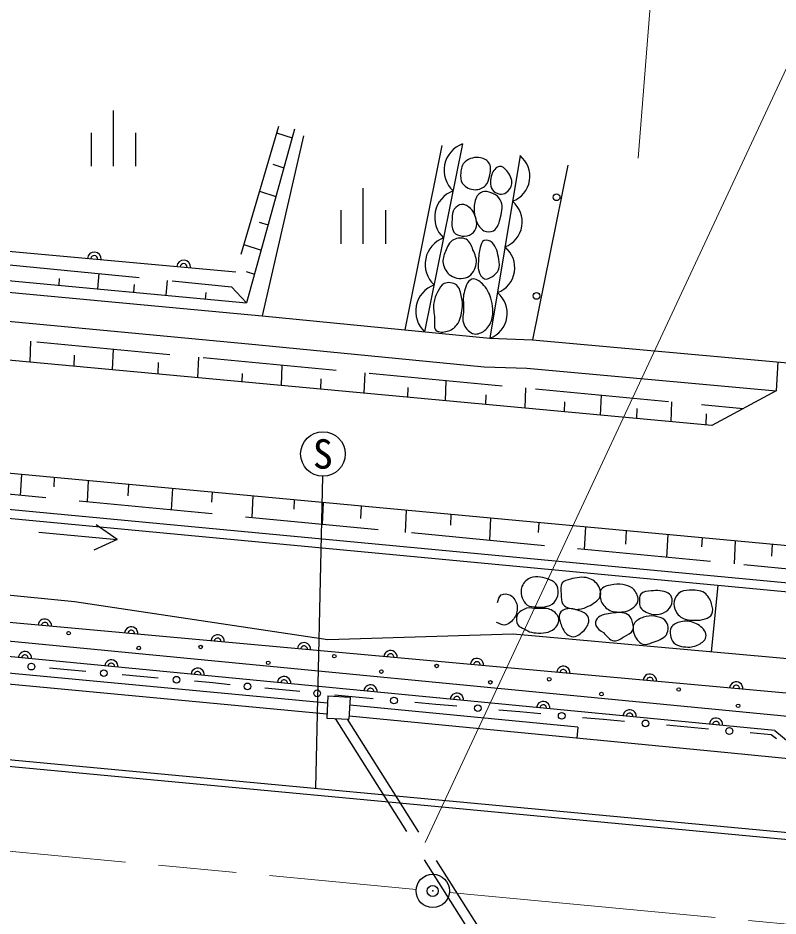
# Model space of a CAD drawing. Units: millimetres, scale not verified. Extents: x 40000 to 680000, y 20000 to 380000.
# Drawn here: x 248935 to 283091, y 280286 to 320629 of the extents above; entities that cross this region are included whole.
import ezdxf
from ezdxf.enums import TextEntityAlignment as Align

# ---------------------------------------------------------------- set-up
doc = ezdxf.new("R2010")
doc.units = ezdxf.units.MM
doc.header["$LTSCALE"] = 1000
doc.header["$PDMODE"] = 32
doc.header["$PDSIZE"] = 500
doc.linetypes.add('CHAIN', pattern=[18.5, 12, -1.5, 3.5, -1.5])
doc.linetypes.add('DASHED', pattern=[7.5, 6, -1.5])
for name, color, linetype, lineweight in [('M-BGD', 7, 'Continuous', 25), ('M-BGD-EXST', 7, 'Continuous', 25), ('M-BMK', 2, 'CHAIN', 13), ('M-BMK-SRVR', 3, 'Continuous', 25), ('M-STR-HTXT', 7, 'Continuous', 13)]:
    doc.layers.add(name, color=color, linetype=linetype, lineweight=lineweight)
doc.styles.add('ＭＳ ゴシック', font='')
doc.styles.get('ＭＳ ゴシック').set_extended_font_data('MS Gothic')

msp = doc.modelspace()

# ---------------------------------------------------------------- linework, layer by layer
at = {"layer": 'M-BGD'}
for p, q in [((185796, 315828), (258732, 309227)), ((261358, 315638), (259212, 307826)), ((261770, 315329), (259903, 307243)), ((260556, 315476), (261251, 315246)), ((184983, 314835), (259212, 307826)), ((267984, 314904), (266313, 306614)), ((268910, 314970), (267208, 306526)), ((271498, 314447), (270144, 306238)), ((260388, 314065), (260881, 313901)), ((273645, 314023), (272063, 306172)), ((189380, 313831), (259903, 307243)), ((259788, 312846), (260524, 312602)), ((189312, 312533), (259608, 305966)), ((251476, 294404), (68291, 312171)), ((259771, 311463), (260175, 311329)), ((280109, 302322), (189962, 310705)), ((259089, 310452), (259863, 310195)), ((283686, 289238), (68098, 310019)), ((282943, 288626), (68032, 309290)), ((252570, 309144), (252507, 308459)), ((259183, 309244), (259567, 309116)), ((250793, 308919), (250766, 308624)), ((254160, 308653), (254128, 308306)), ((255646, 308838), (255584, 308169)), ((257381, 308289), (257354, 308001)), ((258534, 308550), (259212, 307826)), ((287270, 294879), (153547, 307527)), ((287233, 294481), (153513, 307128)), ((259903, 307243), (270144, 306238)), ((270144, 306238), (272063, 306172)), ((249500, 306103), (249462, 305172)), ((259608, 305966), (269886, 304958)), ((272063, 306172), (288023, 304734)), ((251459, 305486), (251439, 304988)), ((253210, 305754), (253173, 304827)), ((255237, 305147), (255217, 304637)), ((257048, 305392), (257010, 304470)), ((260797, 305039), (260760, 304121)), ((283080, 305180), (283006, 303882)), ((259016, 304662), (259000, 304285)), ((264516, 304688), (264479, 303775)), ((269886, 304958), (271805, 304892)), ((271805, 304892), (283006, 303882)), ((262551, 304420), (262533, 303956)), ((268166, 304344), (268129, 303436)), ((266451, 304033), (266433, 303594)), ((271741, 304008), (271705, 303103)), ((283006, 303882), (280109, 302322)), ((269962, 303694), (269945, 303267)), ((275137, 303688), (275100, 302788)), ((278305, 303389), (278269, 302493)), ((273498, 303379), (273481, 302938)), ((276744, 303088), (276725, 302637)), ((279868, 302846), (279848, 302346)), ((249091, 300123), (249038, 299178)), ((250568, 299985), (250545, 299572)), ((252093, 299843), (252040, 298891)), ((253898, 299676), (253869, 299156)), ((255877, 299492), (255824, 298528)), ((262844, 289855), (162934, 299212)), ((257657, 299326), (257632, 298879)), ((259494, 299155), (259439, 298182)), ((261350, 298983), (261326, 298556)), ((262820, 289356), (162891, 298714)), ((262655, 298861), (262601, 297879)), ((264358, 298703), (264327, 298141)), ((266385, 298514), (266330, 297522)), ((268394, 298328), (268367, 297840)), ((270176, 298162), (270120, 297159)), ((272339, 297961), (272315, 297517)), ((274435, 297766), (274378, 296751)), ((276273, 297595), (276239, 296986)), ((278133, 297422), (278075, 296397)), ((279679, 297278), (279656, 296871)), ((281169, 297140), (281112, 296106)), ((282825, 296986), (282795, 296455)), ((280392, 295128), (280088, 292151)), ((168493, 294533), (267182, 285267)), ((168521, 294832), (267210, 285566)), ((262861, 292696), (251476, 294404)), ((271193, 292955), (262861, 292696)), ((284746, 291730), (271193, 292955)), ((251167, 291342), (250352, 291416)), ((251982, 291269), (251167, 291342)), ((254427, 291049), (253612, 291122)), ((255242, 290976), (254427, 291049)), ((257687, 290756), (256872, 290829)), ((258470, 290678), (257687, 290756)), ((260818, 290445), (260035, 290523)), ((261601, 290368), (260818, 290445)), ((262860, 290173), (262811, 289174)), ((262860, 290173), (263859, 290123)), ((263949, 290135), (263166, 290212)), ((263859, 290123), (263809, 289124)), ((264891, 290049), (263949, 290135)), ((274098, 288773), (263841, 289760)), ((267716, 289793), (266775, 289879)), ((268658, 289708), (267716, 289793)), ((271484, 289452), (270542, 289537)), ((272426, 289366), (271484, 289452)), ((262811, 289174), (263809, 289124)), ((280831, 287624), (263816, 289260)), ((275251, 289110), (274309, 289196)), ((276193, 289025), (275251, 289110)), ((274098, 288773), (274053, 288275)), ((279019, 288769), (278077, 288854)), ((279960, 288683), (279019, 288769)), ((282786, 288427), (281844, 288512)), ((282943, 288626), (283639, 288048)), ((283019, 288246), (282786, 288427)), ((294767, 286241), (280831, 287624)), ((267182, 285267), (315043, 280773)), ((267210, 285566), (315069, 281072))]:
    msp.add_line(p, q, dxfattribs=at)
at = {"layer": 'M-BGD', "linetype": 'DASHED'}
for p, q in [((260638, 315756), (258534, 308550)), ((190053, 311704), (281527, 303086)), ((248404, 309559), (258534, 308550)), ((263188, 289155), (273105, 273445)), ((263731, 289128), (273655, 273408))]:
    msp.add_line(p, q, dxfattribs=at)
at = {"layer": 'M-BGD'}
for points in [[(286106, 296681), (149798, 309356), (68754, 317334)], [(284609, 290196), (222658, 295823), (68178, 310919)]]:
    msp.add_lwpolyline(points, dxfattribs=at)
at = {"layer": 'M-BGD', "linetype": 'DASHED'}
msp.add_lwpolyline([(287524, 295492), (144124, 309227), (68699, 316719)], dxfattribs=at)
at = {"layer": 'M-BGD'}
for centre, radius in [((273141, 312574), 150), ((272233, 308142), 150), ((251212, 292993), 80), ((254363, 292326), 80), ((257146, 292372), 80), ((260182, 291659), 80), ((263149, 291958), 80), ((249537, 291489), 150), ((252797, 291196), 150), ((265265, 291268), 80), ((267749, 291521), 80), ((256057, 290902), 150), ((272809, 290923), 80), ((259253, 290601), 150), ((270164, 290785), 80), ((278628, 290463), 80), ((262384, 290290), 150), ((265833, 289964), 150), ((275155, 290256), 80), ((269600, 289622), 150), ((281296, 289727), 80), ((273368, 289281), 150), ((277135, 288939), 150), ((280902, 288598), 150)]:
    msp.add_circle(centre, radius, dxfattribs=at)
for centre, radius, start, end in [((269350, 313783), 1266, 110.3471, 226.8665), ((270736, 313519), 1201, 290.6713, 50.599), ((268925, 311672), 1266, 110.3471, 226.8665), ((270397, 311467), 1201, 290.6713, 50.599), ((268499, 309561), 1266, 110.3471, 226.8665), ((270059, 309415), 1201, 290.6713, 50.599), ((252366, 309803), 310, 354.8286, 174.8286), ((252366, 309803), 155, 354.8286, 174.8286), ((256379, 309440), 310, 354.8286, 174.8286), ((256379, 309440), 155, 354.8286, 174.8286), ((268074, 307450), 1266, 110.3471, 226.8665), ((269720, 307362), 1201, 290.6713, 50.599), ((250140, 293327), 300, 354.8103, 174.8103), ((250140, 293327), 150, 354.8103, 174.8103), ((254024, 292974), 300, 354.8103, 174.8103), ((254024, 292974), 150, 354.8103, 174.8103), ((257908, 292621), 300, 354.8103, 174.8103), ((257908, 292621), 150, 354.8103, 174.8103), ((261792, 292269), 300, 354.8103, 174.8103), ((249248, 291866), 300, 354.5078, 174.5078), ((261792, 292269), 150, 354.8103, 174.8103), ((265676, 291916), 300, 354.8103, 174.8103), ((249248, 291866), 150, 354.5078, 174.5078), ((253130, 291493), 300, 354.5078, 174.5078), ((265676, 291916), 150, 354.8103, 174.8103), ((269560, 291563), 300, 354.8103, 174.8103), ((269560, 291563), 150, 354.8103, 174.8103), ((253130, 291493), 150, 354.5078, 174.5078), ((257012, 291119), 300, 354.5078, 174.5078), ((273444, 291210), 300, 354.8103, 174.8103), ((273444, 291210), 150, 354.8103, 174.8103), ((257012, 291119), 150, 354.5078, 174.5078), ((260894, 290746), 300, 354.5078, 174.5078), ((260894, 290746), 150, 354.5078, 174.5078), ((277328, 290857), 300, 354.8103, 174.8103), ((277328, 290857), 150, 354.8103, 174.8103), ((264776, 290373), 300, 354.5078, 174.5078), ((264776, 290373), 150, 354.5078, 174.5078), ((281212, 290505), 300, 354.8103, 174.8103), ((281212, 290505), 150, 354.8103, 174.8103), ((268658, 290000), 300, 354.5078, 174.5078), ((268658, 290000), 150, 354.5078, 174.5078), ((272540, 289626), 300, 354.5078, 174.5078), ((272540, 289626), 150, 354.5078, 174.5078), ((276422, 289253), 300, 354.5078, 174.5078), ((276422, 289253), 150, 354.5078, 174.5078), ((280304, 288880), 300, 354.5078, 174.5078), ((280304, 288880), 150, 354.5078, 174.5078)]:
    msp.add_arc(centre, radius, start, end, dxfattribs=at)
for points, knots in [([(268915, 313188), (268817, 313319), (268818, 313510), (268834, 313672), (268852, 313850), (268894, 314054), (269028, 314173), (269207, 314331), (269487, 314392), (269722, 314350), (269883, 314322), (270050, 314220), (270126, 314076), (270214, 313910), (270165, 313695), (270126, 313511), (270096, 313367), (270053, 313210), (269948, 313107), (269828, 312989), (269649, 312908), (269480, 312914), (269271, 312920), (269040, 313020), (268915, 313188)], [0, 0, 0, 0, 1, 1, 1, 2, 2, 2, 3, 3, 3, 4, 4, 4, 5, 5, 5, 6, 6, 6, 7, 7, 7, 8, 8, 8, 8]), ([(271127, 313172), (271109, 313018), (270996, 312873), (270869, 312784), (270791, 312731), (270687, 312706), (270594, 312720), (270465, 312738), (270323, 312803), (270255, 312914), (270137, 313106), (270144, 313380), (270223, 313592), (270283, 313752), (270408, 313940), (270578, 313963), (270702, 313980), (270820, 313866), (270901, 313769), (271037, 313606), (271151, 313383), (271127, 313172)], [0, 0, 0, 0, 1, 1, 1, 2, 2, 2, 3, 3, 3, 4, 4, 4, 5, 5, 5, 6, 6, 6, 7, 7, 7, 7]), ([(270304, 311073), (270179, 310998), (269998, 311009), (269868, 311073), (269709, 311151), (269618, 311332), (269545, 311493), (269467, 311663), (269428, 311855), (269432, 312042), (269435, 312247), (269455, 312474), (269577, 312639), (269651, 312740), (269774, 312829), (269900, 312833), (270167, 312841), (270469, 312689), (270610, 312461), (270746, 312242), (270686, 311938), (270626, 311686), (270573, 311461), (270501, 311192), (270304, 311073)], [0, 0, 0, 0, 1, 1, 1, 2, 2, 2, 3, 3, 3, 4, 4, 4, 5, 5, 5, 6, 6, 6, 7, 7, 7, 8, 8, 8, 8]), ([(269545, 311267), (269527, 311132), (269430, 311005), (269319, 310928), (269200, 310846), (269042, 310815), (268899, 310831), (268762, 310846), (268608, 310897), (268527, 311008), (268403, 311180), (268435, 311427), (268447, 311638), (268454, 311776), (268464, 311929), (268544, 312042), (268618, 312146), (268739, 312241), (268867, 312252), (269013, 312263), (269171, 312182), (269270, 312074), (269462, 311864), (269582, 311548), (269545, 311267)], [0, 0, 0, 0, 1, 1, 1, 2, 2, 2, 3, 3, 3, 4, 4, 4, 5, 5, 5, 6, 6, 6, 7, 7, 7, 8, 8, 8, 8]), ([(269141, 308990), (268913, 308878), (268598, 308922), (268382, 309055), (268199, 309167), (268083, 309392), (268043, 309604), (268010, 309781), (268071, 309970), (268140, 310136), (268223, 310336), (268321, 310566), (268511, 310669), (268677, 310759), (268909, 310773), (269076, 310685), (269242, 310599), (269310, 310389), (269383, 310217), (269468, 310019), (269566, 309800), (269529, 309587), (269487, 309354), (269354, 309094), (269141, 308990)], [0, 0, 0, 0, 1, 1, 1, 2, 2, 2, 3, 3, 3, 4, 4, 4, 5, 5, 5, 6, 6, 6, 7, 7, 7, 8, 8, 8, 8]), ([(270546, 309781), (270573, 309627), (270590, 309457), (270530, 309313), (270478, 309190), (270368, 309093), (270255, 309022), (270150, 308956), (270018, 308871), (269900, 308909), (269761, 308955), (269689, 309126), (269642, 309265), (269594, 309402), (269619, 309555), (269625, 309700), (269635, 309907), (269642, 310118), (269706, 310314), (269744, 310431), (269771, 310589), (269884, 310637), (269997, 310685), (270147, 310622), (270239, 310540), (270443, 310359), (270498, 310050), (270546, 309781)], [0, 0, 0, 0, 1, 1, 1, 2, 2, 2, 3, 3, 3, 4, 4, 4, 5, 5, 5, 6, 6, 6, 7, 7, 7, 8, 8, 8, 9, 9, 9, 9]), ([(268867, 308086), (268905, 307918), (268921, 307740), (268899, 307569), (268866, 307316), (268812, 307046), (268657, 306843), (268551, 306704), (268390, 306595), (268221, 306552), (268058, 306511), (267840, 306483), (267720, 306600), (267592, 306725), (267671, 306955), (267656, 307133), (267636, 307364), (267590, 307598), (267623, 307828), (267649, 308008), (267712, 308185), (267801, 308344), (267875, 308478), (267950, 308642), (268092, 308699), (268262, 308768), (268494, 308746), (268640, 308635), (268798, 308515), (268822, 308279), (268867, 308086)], [0, 0, 0, 0, 1, 1, 1, 2, 2, 2, 3, 3, 3, 4, 4, 4, 5, 5, 5, 6, 6, 6, 7, 7, 7, 8, 8, 8, 9, 9, 9, 10, 10, 10, 10]), ([(270223, 307069), (270170, 306882), (270055, 306701), (269900, 306584), (269769, 306487), (269591, 306404), (269432, 306439), (269234, 306482), (269064, 306659), (268980, 306843), (268874, 307072), (268963, 307349), (268963, 307602), (268964, 307828), (268918, 308062), (268980, 308280), (269044, 308507), (269110, 308821), (269335, 308893), (269498, 308946), (269675, 308797), (269803, 308683), (269991, 308517), (270119, 308278), (270190, 308037), (270282, 307728), (270311, 307379), (270223, 307069)], [0, 0, 0, 0, 1, 1, 1, 2, 2, 2, 3, 3, 3, 4, 4, 4, 5, 5, 5, 6, 6, 6, 7, 7, 7, 8, 8, 8, 9, 9, 9, 9]), ([(271547, 294956), (271569, 295147), (271710, 295326), (271870, 295433), (271992, 295515), (272154, 295538), (272301, 295526), (272587, 295501), (272911, 295419), (273101, 295202), (273195, 295095), (273220, 294929), (273209, 294787), (273196, 294636), (273130, 294480), (273024, 294371), (272917, 294261), (272758, 294205), (272608, 294171), (272488, 294144), (272362, 294158), (272239, 294171), (272093, 294187), (271920, 294168), (271808, 294264), (271621, 294424), (271518, 294711), (271547, 294956)], [0, 0, 0, 0, 1, 1, 1, 2, 2, 2, 3, 3, 3, 4, 4, 4, 5, 5, 5, 6, 6, 6, 7, 7, 7, 8, 8, 8, 9, 9, 9, 9]), ([(274563, 294202), (274403, 294119), (274220, 294056), (274040, 294063), (273827, 294073), (273578, 294118), (273440, 294279), (273334, 294402), (273355, 294594), (273347, 294756), (273339, 294921), (273298, 295114), (273393, 295249), (273472, 295359), (273631, 295385), (273763, 295418), (274022, 295482), (274308, 295543), (274563, 295464), (274755, 295404), (274939, 295269), (275040, 295095), (275115, 294965), (275156, 294788), (275102, 294648), (275017, 294431), (274770, 294309), (274563, 294202)], [0, 0, 0, 0, 1, 1, 1, 2, 2, 2, 3, 3, 3, 4, 4, 4, 5, 5, 5, 6, 6, 6, 7, 7, 7, 8, 8, 8, 9, 9, 9, 9]), ([(276795, 294417), (276767, 294278), (276634, 294175), (276518, 294094), (276405, 294017), (276268, 293972), (276133, 293956), (275933, 293931), (275713, 293929), (275533, 294017), (275366, 294098), (275217, 294246), (275148, 294417), (275081, 294584), (275046, 294808), (275148, 294956), (275263, 295123), (275517, 295138), (275717, 295172), (275889, 295200), (276072, 295203), (276241, 295156), (276382, 295117), (276532, 295054), (276625, 294941), (276742, 294799), (276831, 294597), (276795, 294417)], [0, 0, 0, 0, 1, 1, 1, 2, 2, 2, 3, 3, 3, 4, 4, 4, 5, 5, 5, 6, 6, 6, 7, 7, 7, 8, 8, 8, 9, 9, 9, 9]), ([(278149, 294787), (278237, 294735), (278315, 294641), (278334, 294541), (278361, 294394), (278299, 294230), (278211, 294110), (278123, 293990), (277981, 293912), (277841, 293863), (277729, 293824), (277605, 293819), (277487, 293833), (277374, 293846), (277263, 293885), (277164, 293940), (277065, 293995), (276957, 294057), (276902, 294156), (276863, 294228), (276871, 294319), (276872, 294402), (276872, 294516), (276845, 294653), (276918, 294741), (277025, 294869), (277228, 294880), (277395, 294895), (277648, 294916), (277931, 294916), (278149, 294787)], [0, 0, 0, 0, 1, 1, 1, 2, 2, 2, 3, 3, 3, 4, 4, 4, 5, 5, 5, 6, 6, 6, 7, 7, 7, 8, 8, 8, 9, 9, 9, 10, 10, 10, 10]), ([(278611, 294771), (278739, 294886), (278932, 294915), (279103, 294925), (279332, 294939), (279589, 294929), (279780, 294802), (279944, 294694), (280044, 294497), (280104, 294310), (280150, 294163), (280188, 293986), (280119, 293848), (280063, 293736), (279928, 293678), (279811, 293633), (279671, 293578), (279515, 293568), (279365, 293571), (279167, 293575), (278957, 293590), (278780, 293679), (278692, 293723), (278619, 293797), (278565, 293879), (278481, 294006), (278406, 294157), (278411, 294310), (278416, 294477), (278486, 294659), (278611, 294771)], [0, 0, 0, 0, 1, 1, 1, 2, 2, 2, 3, 3, 3, 4, 4, 4, 5, 5, 5, 6, 6, 6, 7, 7, 7, 8, 8, 8, 9, 9, 9, 10, 10, 10, 10]), ([(270485, 294371), (270541, 294484), (270545, 294646), (270654, 294710), (270773, 294781), (270949, 294764), (271069, 294694), (271227, 294604), (271329, 294412), (271362, 294233), (271395, 294053), (271353, 293848), (271254, 293694), (271151, 293533), (270981, 293384), (270792, 293355), (270669, 293337), (270556, 293438), (270438, 293479)], [0, 0, 0, 0, 1, 1, 1, 2, 2, 2, 3, 3, 3, 4, 4, 4, 5, 5, 5, 6, 6, 6, 6]), ([(272008, 293032), (271891, 293055), (271790, 293129), (271685, 293186), (271590, 293238), (271466, 293264), (271408, 293355), (271328, 293482), (271300, 293665), (271362, 293802), (271434, 293963), (271624, 294059), (271793, 294110), (271940, 294154), (272101, 294101), (272255, 294094), (272450, 294086), (272660, 294141), (272839, 294063), (273002, 293993), (273166, 293862), (273224, 293694), (273260, 293591), (273229, 293467), (273178, 293371), (273110, 293243), (272989, 293134), (272855, 293078), (272594, 292970), (272285, 292978), (272008, 293032)], [0, 0, 0, 0, 1, 1, 1, 2, 2, 2, 3, 3, 3, 4, 4, 4, 5, 5, 5, 6, 6, 6, 7, 7, 7, 8, 8, 8, 9, 9, 9, 10, 10, 10, 10]), ([(274209, 292971), (274116, 292900), (274003, 292833), (273886, 292832), (273780, 292832), (273672, 292885), (273593, 292955), (273453, 293081), (273371, 293267), (273316, 293448), (273275, 293586), (273223, 293749), (273286, 293879), (273337, 293985), (273463, 294052), (273578, 294079), (273764, 294123), (273967, 294066), (274148, 294002), (274295, 293949), (274468, 293891), (274548, 293756), (274605, 293658), (274598, 293525), (274563, 293417), (274505, 293236), (274360, 293086), (274209, 292971)], [0, 0, 0, 0, 1, 1, 1, 2, 2, 2, 3, 3, 3, 4, 4, 4, 5, 5, 5, 6, 6, 6, 7, 7, 7, 8, 8, 8, 9, 9, 9, 9]), ([(276564, 293125), (276502, 292984), (276328, 292924), (276194, 292848), (276045, 292762), (275888, 292625), (275717, 292648), (275518, 292674), (275393, 292886), (275240, 293017), (275122, 293119), (274949, 293191), (274902, 293340), (274870, 293440), (274895, 293569), (274963, 293648), (275120, 293830), (275402, 293863), (275640, 293894), (275870, 293924), (276130, 293945), (276333, 293833), (276423, 293783), (276480, 293682), (276518, 293586), (276574, 293442), (276626, 293266), (276564, 293125)], [0, 0, 0, 0, 1, 1, 1, 2, 2, 2, 3, 3, 3, 4, 4, 4, 5, 5, 5, 6, 6, 6, 7, 7, 7, 8, 8, 8, 9, 9, 9, 9]), ([(277441, 292571), (277304, 292521), (277147, 292443), (277010, 292494), (276812, 292567), (276677, 292786), (276610, 292986), (276564, 293122), (276557, 293291), (276625, 293417), (276706, 293566), (276882, 293651), (277041, 293709), (277196, 293767), (277370, 293778), (277533, 293756), (277702, 293732), (277887, 293688), (278011, 293571), (278092, 293494), (278138, 293375), (278149, 293263), (278161, 293148), (278141, 293017), (278072, 292925), (277928, 292731), (277668, 292652), (277441, 292571)], [0, 0, 0, 0, 1, 1, 1, 2, 2, 2, 3, 3, 3, 4, 4, 4, 5, 5, 5, 6, 6, 6, 7, 7, 7, 8, 8, 8, 9, 9, 9, 9]), ([(278411, 292555), (278313, 292639), (278277, 292782), (278257, 292909), (278239, 293021), (278228, 293152), (278288, 293248), (278377, 293390), (278555, 293472), (278718, 293509), (278925, 293556), (279155, 293531), (279350, 293448), (279543, 293364), (279739, 293224), (279827, 293032), (279865, 292948), (279860, 292841), (279827, 292755), (279794, 292671), (279717, 292605), (279642, 292555), (279492, 292455), (279314, 292379), (279134, 292371), (278885, 292358), (278600, 292394), (278411, 292555)], [0, 0, 0, 0, 1, 1, 1, 2, 2, 2, 3, 3, 3, 4, 4, 4, 5, 5, 5, 6, 6, 6, 7, 7, 7, 8, 8, 8, 9, 9, 9, 9])]:
    msp.add_open_spline(points, degree=3, knots=knots, dxfattribs=at)
at = {"layer": 'M-BGD-EXST'}
for p, q in [((253224, 313976), (253224, 316476)), ((252224, 315476), (252224, 313976)), ((254224, 315476), (254224, 313976)), ((264450, 310489), (264450, 312989)), ((263450, 311989), (263450, 310489)), ((265450, 311989), (265450, 310489)), ((262616, 300044), (262304, 286026)), ((253395, 297196), (252452, 297864)), ((249880, 297523), (253395, 297196)), ((253395, 297196), (252345, 296714))]:
    msp.add_line(p, q, dxfattribs=at)
msp.add_circle((262638, 301043), 1000, dxfattribs=at)
at = {"layer": 'M-BMK'}
for p, q in [((168138, 290750), (266827, 281484)), ((268320, 281343), (314714, 276987))]:
    msp.add_line(p, q, dxfattribs=at)
at = {"layer": 'M-BMK-SRVR'}
msp.add_circle((267573, 281413), 750, dxfattribs=at)
msp.add_point((267573, 281413), dxfattribs=at)
at = {"layer": 'M-STR-HTXT'}
for p, q in [((276803, 314337), (277675, 325199)), ((267233, 283582), (286432, 324730))]:
    msp.add_line(p, q, dxfattribs=at)

# ---------------------------------------------------------------- texts
at = {"layer": 'M-BGD-EXST', "style": 'ＭＳ ゴシック'}
msp.add_text('S', height=1320, dxfattribs=at).set_placement((262638, 301043), align=Align.MIDDLE_CENTER)

doc.saveas('drawing.dxf')
